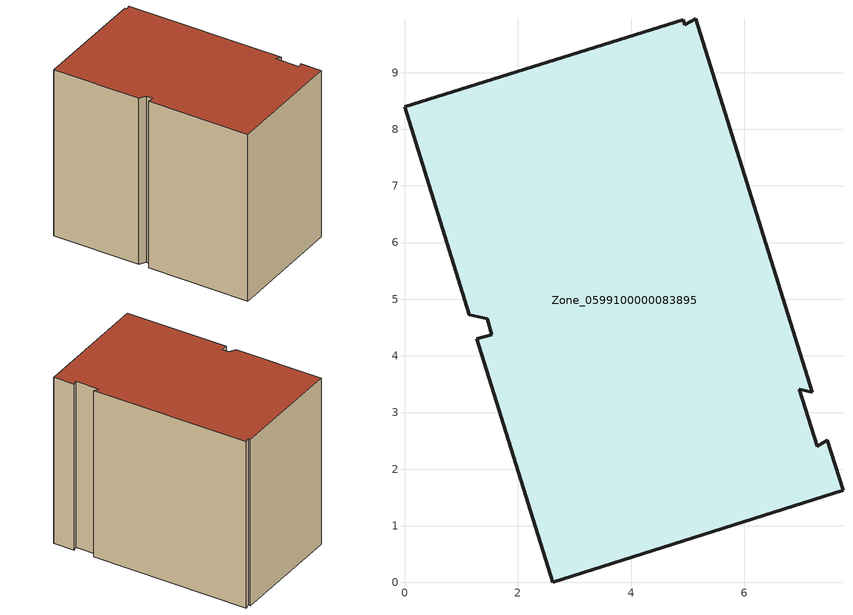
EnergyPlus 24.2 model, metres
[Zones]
Zone_0599100000083895
 floor ground (C_G): 4.95,9.84 5.14,9.96 7.2,3.36 6.97,3.41 7.29,2.4 7.46,2.51 7.74,1.63 2.62,0 1.28,4.3 1.54,4.37 1.46,4.66 1.15,4.72 0,8.4 4.92,9.93 z0
 wall outside (C_F): 2.62,0 7.74,1.63 7.46,2.51 7.29,2.4 6.97,3.41 7.2,3.36 5.14,9.96 4.95,9.84 4.92,9.93 0,8.4 1.15,4.72 1.46,4.66 1.54,4.37 1.28,4.3 2.62,0 z0:7.58
 roof outside (C_R): 1.46,4.66 1.54,4.37 1.28,4.3 2.62,0 7.74,1.63 7.46,2.51 7.29,2.4 6.97,3.41 7.2,3.36 5.14,9.96 4.95,9.84 4.92,9.93 0,8.4 1.15,4.72 z7.58
[BUILDING]
Pand.0599100000083895: North Axis=0; Terrain=City; Loads Convergence Tolerance Value=0.04; Temperature Convergence Tolerance Value=0.4; Solar Distribution=FullExterior; Maximum Number of Warmup Days=25; Minimum Number of Warmup Days=1
[Site:Location]
Rotterdam.The.Hague.AP_ZH_NLD Design_Conditions: Latitude=51.96; Longitude=4.45; Time Zone=1; Elevation=-4.5
[SITE:GROUNDTEMPERATURE:BUILDINGSURFACE]
18, 18, 18, 18, 18, 18, 18, 18, 18, 18, 18, 18
[MATERIAL] Thermal Absorptance=0.9; Solar Absorptance=0.7; Visible Absorptance=0.7
Name | Roughness | Thickness | Conductivity | Density | Specific Heat
G.D.1965 | MediumSmooth | 0.15 | 1 | 540 | 1210
F.D.1965 | Rough | 0.3 | 0.857143 | 1920 | 840
R.D.1965 | MediumRough | 0.2 | 0.08 | 1500 | 1000
[CONSTRUCTION]
C_G: G.D.1965
C_F: F.D.1965
C_R: R.D.1965
[ZONE]
Zone_0599100000083895: Type=1; Multiplier=1; Ceiling Height=Autocalculate; Volume=Autocalculate; Floor Area=autocalculate; Part of Total Floor Area=Yes
[ZONEINFILTRATION:DESIGNFLOWRATE]
Infil_Zone_0599100000083895: Zone or ZoneList or Space or SpaceList=Zone_0599100000083895; Schedule=AlwaysOn; Design Flow Rate Calculation Method=Flow/Area; Flow Rate per Floor Area=0.0042; Constant Term Coefficient=1; Temperature Term Coefficient=0; Velocity Term Coefficient=0; Velocity Squared Term Coefficient=0
[HVACTEMPLATE:ZONE:IDEALLOADSAIRSYSTEM]
Zone_0599100000083895: Maximum Heating Supply Air Temperature=50; Minimum Cooling Supply Air Temperature=13; Maximum Heating Supply Air Humidity Ratio=0.0156; Minimum Cooling Supply Air Humidity Ratio=0.0077; Heating Limit=NoLimit; Cooling Limit=NoLimit; Dehumidification Control Type=ConstantSensibleHeatRatio; Cooling Sensible Heat Ratio=0.7; Dehumidification Setpoint=60; Humidification Control Type=None; Humidification Setpoint=30; Outdoor Air Method=None; Outdoor Air Flow Rate per Person=0.00944; Outdoor Air Flow Rate per Zone Floor Area=0; Outdoor Air Flow Rate per Zone=0; Demand Controlled Ventilation Type=None; Outdoor Air Economizer Type=NoEconomizer; Heat Recovery Type=None; Sensible Heat Recovery Effectiveness=0.7; Latent Heat Recovery Effectiveness=0.65
[ZONECONTROL:THERMOSTAT]
ThermostatControl_Zone_0599100000083895: Zone or ZoneList=Zone_0599100000083895; Control Type Schedule=DualSetpointControlType; Control 1=Thermostat_Zone_0599100000083895; Temperature Difference Between Cutout And Setpoint=0
[THERMOSTATSETPOINT:DUALSETPOINT]
Thermostat_Zone_0599100000083895: Heating Setpoint Temperature Schedule=HeatingSetpoint_Zone_0599100000083895; Cooling Setpoint Temperature Schedule=CoolingSetpoint_Zone_0599100000083895
[SCHEDULE:COMPACT]
HeatingSetpoint_Zone_0599100000083895: Through: 12/31, For: AllDays, Until: 24:00, 21
CoolingSetpoint_Zone_0599100000083895: Through: 12/31, For: AllDays, Until: 24:00, 24
DualSetpointControlType: Through: 12/31, For: AllDays, Until: 24:00, 4
AlwaysOn: Through: 12/31, For: AllDays, Until: 24:00, 1
